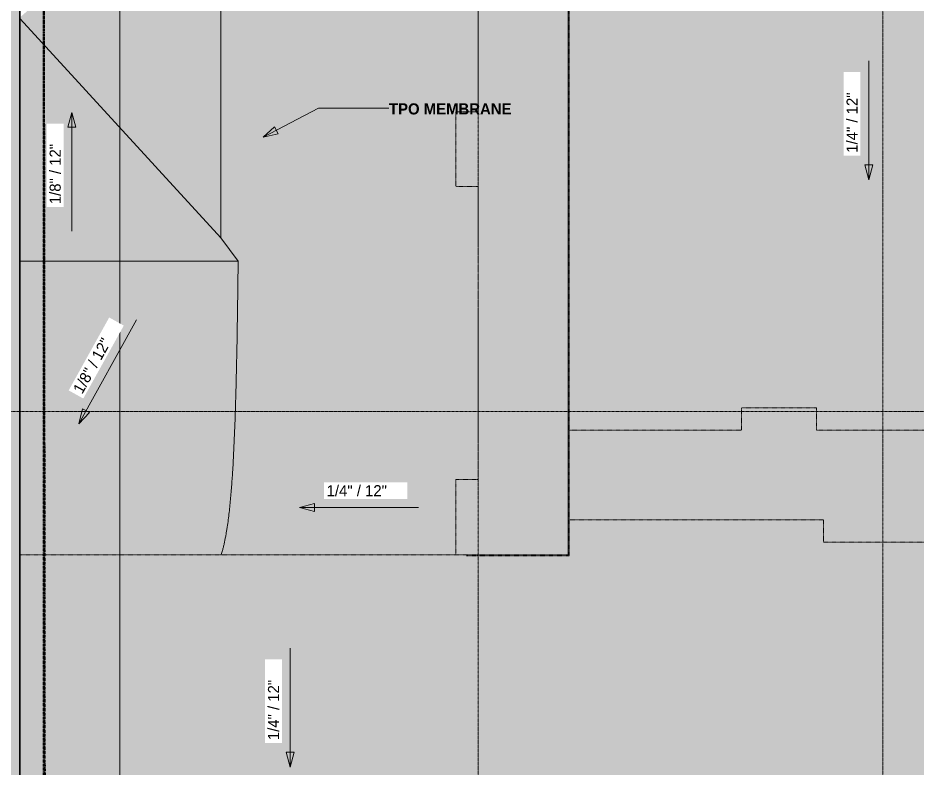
# Model space of a CAD drawing. Header units: inches. Extents: x -4250 to -935, y 9756 to 12395.
# Drawn here: x -3853 to -3127, y 10179 to 10785 of the extents above; entities that cross this region are included whole.
import ezdxf

# ---------------------------------------------------------------- set-up
doc = ezdxf.new("R2010")
doc.units = ezdxf.units.IN
doc.header["$MEASUREMENT"] = 0
for name, pattern in [('Dash 1_16_', [0.125, 0.0625, -0.0625]), ('Double Dash 3_8_', [1, 0.375, -0.125, 0.125, -0.125, 0.125, -0.125]), ('Grid Line 1_2_', [0.875, 0.5, -0.125, 0.125, -0.125])]:
    doc.linetypes.add(name, pattern=pattern)
for name, color, linetype, lineweight in [('0-1', 7, 'Continuous', 5), ('0-3', 250, 'Double Dash 3_8_', 50), ('A-FLOR-2', 8, 'Continuous', 5), ('A-FLOR-5', 7, 'Dash 1_16_', 9), ('A-ROOF', 132, 'Continuous', 13), ('A-ROOF-1', 8, 'Continuous', 5), ('A-ROOF-2', 132, 'Continuous', 5), ('A-ROOF-3', 7, 'Dash 1_16_', 9), ('A-ROOF-4', 132, 'Continuous', 9), ('A-WALL-2', 113, 'Continuous', 9), ('C-PROP-LINE', 91, 'Double Dash 3_8_', 50), ('C-PROP-LINE-1', 250, 'Double Dash 3_8_', 50), ('G-ANNO-DIMS', 111, 'Continuous', 9), ('G-ANNO-SYMB-2', 111, 'Continuous', 9), ('G-ANNO-TEXT', 231, 'Continuous', 9), ('S-GRID-1', 1, 'Grid Line 1_2_', 9)]:
    doc.layers.add(name, color=color, linetype=linetype, lineweight=lineweight)
doc.styles.add('Century Gothic_1', font='ufonts.com_century-gothic.ttf', dxfattribs={"height": 9})
doc.styles.add('Century Gothic_B', font='GOTHICB.TTF', dxfattribs={"height": 9})

# ---------------------------------------------------------------- blocks, each defined once
blk = doc.blocks.new('Family - ___-1870574-FLOOR PLAN - ROOF')
at = {"layer": 'C-PROP-LINE-1'}
blk.add_line((-3832.16, 10010.09), (-3832.16, 12088.59), dxfattribs=at)
blk = doc.blocks.new('CTR - 1st Phase - Common Walls_rvt-1-FLOOR PLAN - ROOF')
at = {"layer": '0-3'}
blk.add_blockref('Family - ___-1870574-FLOOR PLAN - ROOF', (0, 0), dxfattribs=at)
blk = doc.blocks.new('Basic Wall _ EXT - FIBER CEMENT - SMALL - ___-2145935-FLOOR PLAN - ROOF')
at = {"layer": 'A-WALL-2'}
for points in [[(-3867.29, 9973.63), (-3851.85, 9989.12), (-3851.85, 12109.71), (-3867.29, 12125.15), (-3867.29, 9983.22)], [(-3851.85, 9989.07), (-3851.63, 9989.33), (-3851.66, 12109.52), (-3851.85, 12109.65), (-3851.85, 9989.1)], [(-3851.59, 9989.33), (-3851.11, 9989.8), (-3851.16, 12109.02), (-3851.59, 12109.45), (-3851.59, 9989.8)]]:
    blk.add_hatch(color=256, dxfattribs=at).paths.add_polyline_path(points, flags=0)
for p, q in [((-3851.85, 12109.71), (-3851.85, 9989.07)), ((-3851.63, 9989.29), (-3851.63, 12109.49)), ((-3851.11, 12108.98), (-3851.11, 9989.8))]:
    blk.add_line(p, q, dxfattribs=at)
blk = doc.blocks.new('Family - ___-1878392-FLOOR PLAN - ROOF')
at = {"layer": 'C-PROP-LINE'}
blk.add_line((-3833.41, 12088.69), (-3830.99, 9768.08), dxfattribs=at)

msp = doc.modelspace()

# ---------------------------------------------------------------- hatches: boundary and pattern name
at = {"layer": 'A-FLOR-2'}
for points in [[(-3429.67, 10351.34), (-3408.67, 10351.34), (-3408.67, 10841.78), (-3409.66, 10841.78), (-3409.66, 11257), (-3408.67, 11257), (-3408.67, 11747.44), (-3498.57, 11747.44), (-3498.57, 11686.74), (-3479.22, 11686.74), (-3479.22, 11559.49), (-3468.82, 11559.49), (-3468.82, 11426.49), (-3481.17, 11426.49), (-3481.17, 11027.44), (-3499.17, 11027.44), (-3499.17, 10966.96), (-3481.17, 10966.96), (-3481.17, 10709.41), (-3499.17, 10709.41), (-3499.17, 10648.94), (-3481.17, 10648.94), (-3481.17, 10412.04), (-3499.17, 10412.04), (-3499.17, 10351.34), (-3481.17, 10351.34)], [(-2522.7, 10261.59), (-2522.7, 10379.54), (-2506.29, 10379.54), (-2492.69, 10365.94), (-2442.84, 10415.79), (-2492.69, 10465.64), (-2506.29, 10452.04), (-2649.47, 10452.04), (-2649.47, 10470.04), (-2779.97, 10470.04), (-2779.97, 10452.04), (-3024.9, 10452.04), (-3024.9, 10470.04), (-3085.37, 10470.04), (-3085.37, 10452.04), (-3208.07, 10452.04), (-3208.07, 10470.04), (-3268.55, 10470.04), (-3268.55, 10452.04), (-3407.67, 10452.04), (-3407.67, 10379.54), (-3202.37, 10379.54), (-3202.37, 10361.54), (-3071.87, 10361.54), (-3071.87, 10379.54), (-2799.15, 10379.54), (-2799.15, 10361.54), (-2738.67, 10361.54), (-2738.67, 10379.54), (-2639.95, 10379.54), (-2639.95, 10261.59)]]:
    msp.add_hatch(color=256, dxfattribs=at).paths.add_polyline_path(points, flags=0)
at = {"layer": 'A-ROOF-1'}
h = msp.add_hatch(color=256, dxfattribs=at)
h.paths.add_polyline_path([(-3490.62, 10350.34), (-3407.67, 10350.34), (-3407.68, 10841.78), (-3408.67, 10841.78), (-3408.67, 10351.34), (-3489.62, 10351.34), (-3489.73, 10351.24)], flags=0)
h.paths.add_polyline_path([(-3687.43, 10351.34), (-3499.17, 10351.34), (-3499.17, 10412.04), (-3481.17, 10412.04), (-3481.17, 10648.94), (-3499.17, 10648.94), (-3499.17, 10709.41), (-3481.17, 10709.41), (-3481.17, 10966.96), (-3499.17, 10966.96), (-3499.17, 11027.44), (-3481.17, 11027.44), (-3481.17, 11426.49), (-3595.82, 11426.49), (-3595.82, 11559.49), (-3479.22, 11559.49), (-3479.22, 11686.74), (-3498.57, 11686.74), (-3498.57, 11747.44), (-3676.94, 11747.44), (-3689.03, 11740.83), (-3689.03, 11543.67), (-3675.12, 11530.48), (-3689.03, 11513.35), (-3689.03, 11241.1), (-3675.12, 11229.49), (-3689.03, 11216.42), (-3689.03, 10955.43), (-3675.12, 10940.96), (-3689.03, 10926.09), (-3689.03, 10607.36), (-3675.12, 10588.59), (-3675.48, 10558.7), (-3675.95, 10528.82), (-3676.41, 10504.91), (-3676.84, 10486.98), (-3677.35, 10469.05), (-3677.76, 10457.11), (-3678.22, 10445.16), (-3678.77, 10433.22), (-3679.42, 10421.28), (-3680.21, 10409.35), (-3680.67, 10403.39), (-3681.18, 10397.43), (-3681.75, 10391.48), (-3682.39, 10385.54), (-3683.13, 10379.61), (-3683.97, 10373.69), (-3684.95, 10367.79), (-3686.08, 10361.92), (-3687.43, 10356.1), (-3688.75, 10351.34), (-3688.4, 10351.34)], flags=0)
h.paths.add_polyline_path([(-3407.67, 11257), (-3407.69, 11748.44), (-3490.62, 11748.44), (-3489.62, 11747.44), (-3408.67, 11747.44), (-3408.67, 11257), (-3407.68, 11257)], flags=0)
h.paths.add_polyline_path([(-3631.71, 11462.6), (-3643.77, 11462.6), (-3643.77, 11494.6), (-3611.77, 11494.6), (-3611.77, 11492.35), (-3610.24, 11492.35), (-3610.24, 11464.85), (-3611.77, 11464.85), (-3611.78, 11462.6), (-3615.78, 11462.6)], flags=0)
msp.add_hatch(color=256, dxfattribs=at).paths.add_polyline_path([(-2374.23, 10156.19), (-2096.84, 10156.19), (-2077.53, 10165.64), (-2077.49, 10839.87), (-2077.47, 10841.85), (-3407.67, 10841.85), (-3407.67, 10452.04), (-3268.55, 10452.04), (-3268.55, 10470.04), (-3208.07, 10470.04), (-3208.07, 10452.04), (-3085.37, 10452.04), (-3085.37, 10470.04), (-3024.9, 10470.04), (-3024.9, 10452.04), (-2779.97, 10452.04), (-2779.97, 10470.04), (-2649.47, 10470.04), (-2649.47, 10452.04), (-2506.29, 10452.04), (-2492.69, 10465.64), (-2442.84, 10415.79), (-2492.69, 10365.94), (-2506.29, 10379.54), (-2522.7, 10379.54), (-2522.7, 10261.59), (-2639.95, 10261.59), (-2639.95, 10379.54), (-2736.67, 10379.54), (-2736.67, 10361.54), (-2799.15, 10361.54), (-2799.15, 10379.54), (-3071.87, 10379.54), (-3071.87, 10361.54), (-3202.37, 10361.54), (-3202.37, 10379.54), (-3407.67, 10379.54), (-3407.69, 10350.34), (-3490.62, 10350.34), (-3489.62, 10351.34), (-3851.11, 10351.34), (-3851.11, 10165.64), (-3831.75, 10156.19), (-3429.67, 10156.19), (-3420.44, 10166.3), (-3411.72, 10156.19), (-3126.76, 10156.19), (-3114.24, 10166.3), (-3102.71, 10156.19), (-2783.3, 10156.19), (-2771.02, 10166.3), (-2761.58, 10156.19), (-2520.9, 10156.19), (-2512.41, 10166.3), (-2502.83, 10156.19), (-2442.84, 10156.19)], flags=0)
at = {"layer": 'A-ROOF-2'}
for points in [[(-3689.03, 10607.36), (-3689.03, 10926.09), (-3851.11, 10785.85), (-3851.11, 10784.41), (-3700.89, 10620.31)], [(-3719.34, 10588.59), (-3675.12, 10588.59), (-3689.03, 10607.36), (-3851.11, 10784.41), (-3851.11, 10588.59), (-3731.72, 10588.59)], [(-3850.67, 10351.34), (-3688.75, 10351.34), (-3687.43, 10356.1), (-3686.08, 10361.92), (-3684.95, 10367.79), (-3683.97, 10373.69), (-3683.13, 10379.61), (-3682.19, 10387.38), (-3681.75, 10391.48), (-3681.18, 10397.43), (-3680.67, 10403.39), (-3680.21, 10409.35), (-3679.42, 10421.28), (-3678.77, 10433.22), (-3678.22, 10445.16), (-3677.76, 10457.11), (-3677.17, 10475.03), (-3676.69, 10492.96), (-3676.29, 10510.89), (-3675.85, 10534.79), (-3675.4, 10564.68), (-3675.12, 10588.59), (-3851.11, 10588.59), (-3851.11, 10351.34), (-3850.87, 10351.34)]]:
    msp.add_hatch(color=256, dxfattribs=at).paths.add_polyline_path(points, flags=0)
at = {"layer": 'G-ANNO-DIMS'}
for points in [[(-3165.71, 10654.45), (-3162.5, 10666.45), (-3168.93, 10666.45)], [(-3803.82, 10457.26), (-3795.18, 10466.19), (-3800.8, 10469.31)], [(-3625.45, 10389.58), (-3613.45, 10386.36), (-3613.45, 10392.79)], [(-3633.08, 10179.73), (-3629.86, 10191.73), (-3636.3, 10191.73)]]:
    msp.add_hatch(color=256, dxfattribs=at).paths.add_polyline_path(points, flags=0)
at = {"layer": 'G-ANNO-TEXT'}
msp.add_hatch(color=256, dxfattribs=at).paths.add_polyline_path([(-3654.87, 10688.87), (-3642.74, 10691.57), (-3645.72, 10697.28)], flags=0)

# ---------------------------------------------------------------- linework, layer by layer
at = {"layer": 'A-FLOR-5'}
for p, q in [((-3408.67, 10351.34), (-3408.67, 10841.78)), ((-3208.07, 10470.04), (-3268.55, 10470.04)), ((-3268.55, 10470.04), (-3268.55, 10452.04)), ((-3208.07, 10452.04), (-3208.07, 10470.04)), ((-3268.55, 10452.04), (-3407.67, 10452.04)), ((-3407.67, 10452.04), (-3407.67, 10431.14)), ((-3085.37, 10452.04), (-3208.07, 10452.04)), ((-3407.67, 10379.54), (-3202.37, 10379.54)), ((-3202.37, 10379.54), (-3202.37, 10361.54)), ((-3202.37, 10361.54), (-3071.87, 10361.54))]:
    msp.add_line(p, q, dxfattribs=at)
at = {"layer": 'A-ROOF'}
for p, q in [((-3851.11, 10784.41), (-3689.03, 10607.36)), ((-3675.12, 10588.59), (-3851.11, 10588.59))]:
    msp.add_line(p, q, dxfattribs=at)
at = {"layer": 'A-ROOF-3'}
for p, q in [((-3481.17, 10709.41), (-3481.17, 10966.96)), ((-3408.67, 10841.78), (-3408.67, 10351.34)), ((-3407.67, 10841.85), (-3407.67, 10452.04)), ((-3499.17, 10648.94), (-3499.17, 10709.41)), ((-3499.17, 10709.41), (-3481.17, 10709.41)), ((-3481.17, 10648.94), (-3499.17, 10648.94)), ((-3481.17, 10412.04), (-3481.17, 10648.94)), ((-3407.67, 10431.14), (-3407.67, 10350.34)), ((-3499.17, 10351.34), (-3499.17, 10412.04)), ((-3499.17, 10412.04), (-3481.17, 10412.04)), ((-3408.67, 10351.34), (-3851.11, 10351.34)), ((-3407.67, 10350.34), (-3490.62, 10350.34))]:
    msp.add_line(p, q, dxfattribs=at)
at = {"layer": 'A-ROOF-4'}
for p, q in [((-3689.03, 10607.36), (-3689.03, 10926.09)), ((-3675.12, 10588.59), (-3689.03, 10607.36))]:
    msp.add_line(p, q, dxfattribs=at)
msp.add_open_spline([(-3688.73, 10351.33), (-3688.55, 10351.96), (-3688.1, 10353.54), (-3687.42, 10356.09), (-3686.83, 10358.52), (-3686.4, 10360.46), (-3686.08, 10361.92), (-3685.78, 10363.38), (-3685.49, 10364.85), (-3685.21, 10366.32), (-3684.85, 10368.28), (-3684.43, 10370.73), (-3683.5, 10376.64), (-3682.34, 10385.53), (-3681.14, 10397.43), (-3680.18, 10409.35), (-3679.14, 10425.25), (-3678.17, 10445.16), (-3677.32, 10469.05), (-3676.67, 10492.96), (-3676.15, 10516.86), (-3675.6, 10548.74), (-3675.29, 10572.65), (-3675.12, 10588.59)], degree=3, knots=[-0.9956582, -0.9956582, -0.9956582, -0.9956582, -0.9875, -0.975, -0.9625, -0.95625, -0.95, -0.94375, -0.9375, -0.93125, -0.925, -0.9125, -0.9, -0.85, -0.8, -0.75, -0.7, -0.6, -0.5, -0.4, -0.3, -0.2, 0, 0, 0, 0], dxfattribs=at)
at = {"layer": 'G-ANNO-DIMS'}
for p, q in [((-3165.71, 10750.45), (-3165.71, 10654.45)), ((-3806.24, 10696.86), (-3809.46, 10708.86)), ((-3809.46, 10612.86), (-3809.46, 10708.86)), ((-3162.5, 10666.45), (-3168.93, 10666.45)), ((-3168.93, 10666.45), (-3165.71, 10654.45)), ((-3165.71, 10654.45), (-3162.5, 10666.45)), ((-3800.8, 10469.31), (-3803.82, 10457.26)), ((-3803.82, 10457.26), (-3795.18, 10466.19)), ((-3795.18, 10466.19), (-3800.8, 10469.31)), ((-3613.45, 10392.79), (-3625.45, 10389.58)), ((-3613.45, 10386.36), (-3613.45, 10392.79)), ((-3625.45, 10389.58), (-3613.45, 10386.36)), ((-3529.45, 10389.58), (-3625.45, 10389.58)), ((-3633.08, 10275.73), (-3633.08, 10179.73)), ((-3629.86, 10191.73), (-3636.3, 10191.73)), ((-3636.3, 10191.73), (-3633.08, 10179.73)), ((-3633.08, 10179.73), (-3629.86, 10191.73))]:
    msp.add_line(p, q, dxfattribs=at)
at = {"layer": 'G-ANNO-SYMB-2'}
msp.add_line((-3770.72, 12332.6), (-3770.72, 9814.53), dxfattribs=at)
at = {"layer": 'G-ANNO-TEXT'}
for p, q in [((-3654.87, 10688.87), (-3610.17, 10712.2)), ((-3610.17, 10712.2), (-3553.3, 10712.15)), ((-3645.72, 10697.28), (-3654.87, 10688.87)), ((-3642.74, 10691.57), (-3645.72, 10697.28)), ((-3654.87, 10688.87), (-3642.74, 10691.57))]:
    msp.add_line(p, q, dxfattribs=at)
at = {"layer": 'S-GRID-1'}
for p, q in [((-3481.32, 9836.18), (-3481.32, 12310.35)), ((-3154.32, 9836.18), (-3154.32, 12310.35)), ((-1830.2, 10467.19), (-4168.71, 10467.19))]:
    msp.add_line(p, q, dxfattribs=at)

# ---------------------------------------------------------------- block references
at = {"layer": '0-1'}
msp.add_blockref('CTR - 1st Phase - Common Walls_rvt-1-FLOOR PLAN - ROOF', (0, 0), dxfattribs=at)
at = {"layer": 'A-WALL-2'}
msp.add_blockref('Basic Wall _ EXT - FIBER CEMENT - SMALL - ___-2145935-FLOOR PLAN - ROOF', (0, 0), dxfattribs=at)
at = {"layer": 'C-PROP-LINE'}
msp.add_blockref('Family - ___-1878392-FLOOR PLAN - ROOF', (0, 0), dxfattribs=at)

# ---------------------------------------------------------------- texts
at = {"layer": 'G-ANNO-TEXT', "insert": (-3553.3, 10716.15), "char_height": 9, "width": 117.867, "attachment_point": 1, "style": 'Century Gothic_B'}
msp.add_mtext('TPO MEMBRANE', dxfattribs=at)

# ---------------------------------------------------------------- next in the draw order: texts
at = {"layer": 'G-ANNO-DIMS', "char_height": 9, "width": 62.9235, "attachment_point": 1, "line_spacing_factor": 0.984502, "style": 'Century Gothic_1', "bg_fill": 3, "box_fill_scale": 1.25, "bg_fill_color": 256, "bg_fill_true_color": 13158600, "bg_fill_transparency": 0}
for s, insert, rotation in [('1/4" / 12"', (-3183.7, 10676.23), 90), ('1/8" / 12"', (-3827.44, 10634.64), 90), ('1/8" / 12"', (-3808.97, 10485.03), 60.95383), ('1/4" / 12"', (-3651.06, 10201.51), 90)]:
    msp.add_mtext(s, dxfattribs=dict(at, insert=insert, rotation=rotation))
at = {"layer": 'G-ANNO-DIMS', "insert": (-3603.66, 10407.56), "char_height": 9, "width": 62.9235, "attachment_point": 1, "line_spacing_factor": 0.984502, "style": 'Century Gothic_1', "bg_fill": 3, "box_fill_scale": 1.25, "bg_fill_color": 256, "bg_fill_true_color": 13158600, "bg_fill_transparency": 0}
msp.add_mtext('1/4" / 12"', dxfattribs=at)

# ---------------------------------------------------------------- next in the draw order: hatches: boundary and pattern name
at = {"layer": 'G-ANNO-DIMS'}
msp.add_hatch(color=256, dxfattribs=at).paths.add_polyline_path([(-3809.46, 10708.86), (-3812.67, 10696.86), (-3806.24, 10696.86)], flags=0)

# ---------------------------------------------------------------- next in the draw order: linework, layer by layer
for p, q in [((-3809.46, 10708.86), (-3812.67, 10696.86)), ((-3812.67, 10696.86), (-3806.24, 10696.86)), ((-3757.21, 10541.18), (-3803.82, 10457.26))]:
    msp.add_line(p, q, dxfattribs=at)

doc.saveas('drawing.dxf')
